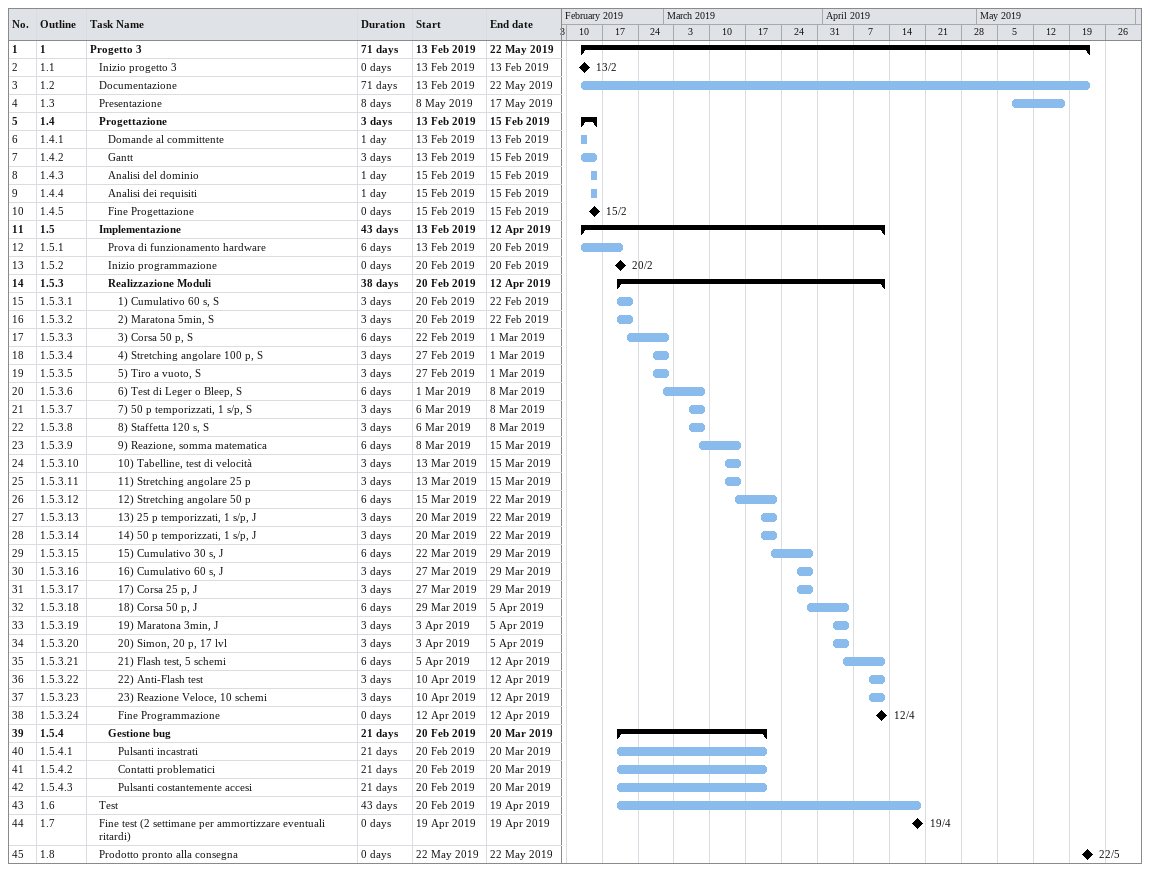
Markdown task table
| ID | WBS | Task | Duration | Start | Finish |
|---|---|---|---|---|---|
| 1 | 1 | **Progetto 3** | 71d | 2019-02-13 | 2019-05-22 |
| 2 | 1.1 | Inizio progetto 3 | 0d | 2019-02-13 | 2019-02-13 |
| 3 | 1.2 | Documentazione | 71d | 2019-02-13 | 2019-05-22 |
| 4 | 1.3 | Presentazione | 8d | 2019-05-08 | 2019-05-17 |
| 5 | 1.4 | **Progettazione** | 3d | 2019-02-13 | 2019-02-15 |
| 6 | 1.4.1 | Domande al committente | 1d | 2019-02-13 | 2019-02-13 |
| 7 | 1.4.2 | Gantt | 3d | 2019-02-13 | 2019-02-15 |
| 8 | 1.4.3 | Analisi del dominio | 1d | 2019-02-15 | 2019-02-15 |
| 9 | 1.4.4 | Analisi dei requisiti | 1d | 2019-02-15 | 2019-02-15 |
| 10 | 1.4.5 | Fine Progettazione | 0d | 2019-02-15 | 2019-02-15 |
| 11 | 1.5 | **Implementazione** | 43d | 2019-02-13 | 2019-04-12 |
| 12 | 1.5.1 | Prova di funzionamento hardware | 6d | 2019-02-13 | 2019-02-20 |
| 13 | 1.5.2 | Inizio programmazione | 0d | 2019-02-20 | 2019-02-20 |
| 14 | 1.5.3 | **Realizzazione Moduli** | 38d | 2019-02-20 | 2019-04-12 |
| 15 | 1.5.3.1 | 1) Cumulativo 60 s, S | 3d | 2019-02-20 | 2019-02-22 |
| 16 | 1.5.3.2 | 2) Maratona 5min, S | 3d | 2019-02-20 | 2019-02-22 |
| 17 | 1.5.3.3 | 3) Corsa 50 p, S | 6d | 2019-02-22 | 2019-03-01 |
| 18 | 1.5.3.4 | 4) Stretching angolare 100 p, S | 3d | 2019-02-27 | 2019-03-01 |
| 19 | 1.5.3.5 | 5) Tiro a vuoto, S | 3d | 2019-02-27 | 2019-03-01 |
| 20 | 1.5.3.6 | 6) Test di Leger o Bleep, S | 6d | 2019-03-01 | 2019-03-08 |
| 21 | 1.5.3.7 | 7) 50 p temporizzati, 1 s/p, S | 3d | 2019-03-06 | 2019-03-08 |
| 22 | 1.5.3.8 | 8) Staffetta 120 s, S | 3d | 2019-03-06 | 2019-03-08 |
| 23 | 1.5.3.9 | 9) Reazione, somma matematica | 6d | 2019-03-08 | 2019-03-15 |
| 24 | 1.5.3.10 | 10) Tabelline, test di velocità | 3d | 2019-03-13 | 2019-03-15 |
| 25 | 1.5.3.11 | 11) Stretching angolare 25 p | 3d | 2019-03-13 | 2019-03-15 |
| 26 | 1.5.3.12 | 12) Stretching angolare 50 p | 6d | 2019-03-15 | 2019-03-22 |
| 27 | 1.5.3.13 | 13) 25 p temporizzati, 1 s/p, J | 3d | 2019-03-20 | 2019-03-22 |
| 28 | 1.5.3.14 | 14) 50 p temporizzati, 1 s/p, J | 3d | 2019-03-20 | 2019-03-22 |
| 29 | 1.5.3.15 | 15) Cumulativo 30 s, J | 6d | 2019-03-22 | 2019-03-29 |
| 30 | 1.5.3.16 | 16) Cumulativo 60 s, J | 3d | 2019-03-27 | 2019-03-29 |
| 31 | 1.5.3.17 | 17) Corsa 25 p, J | 3d | 2019-03-27 | 2019-03-29 |
| 32 | 1.5.3.18 | 18) Corsa 50 p, J | 6d | 2019-03-29 | 2019-04-05 |
| 33 | 1.5.3.19 | 19) Maratona 3min, J | 3d | 2019-04-03 | 2019-04-05 |
| 34 | 1.5.3.20 | 20) Simon, 20 p, 17 lvl | 3d | 2019-04-03 | 2019-04-05 |
| 35 | 1.5.3.21 | 21) Flash test, 5 schemi | 6d | 2019-04-05 | 2019-04-12 |
| 36 | 1.5.3.22 | 22) Anti-Flash test | 3d | 2019-04-10 | 2019-04-12 |
| 37 | 1.5.3.23 | 23) Reazione Veloce, 10 schemi | 3d | 2019-04-10 | 2019-04-12 |
| 38 | 1.5.3.24 | Fine Programmazione | 0d | 2019-04-12 | 2019-04-12 |
| 39 | 1.5.4 | **Gestione bug** | 21d | 2019-02-20 | 2019-03-20 |
| 40 | 1.5.4.1 | Pulsanti incastrati | 21d | 2019-02-20 | 2019-03-20 |
| 41 | 1.5.4.2 | Contatti problematici | 21d | 2019-02-20 | 2019-03-20 |
| 42 | 1.5.4.3 | Pulsanti costantemente accesi | 21d | 2019-02-20 | 2019-03-20 |
| 43 | 1.6 | Test | 43d | 2019-02-20 | 2019-04-19 |
| 44 | 1.7 | Fine test (2 settimane per ammortizzare eventuali ritardi) | 0d | 2019-04-19 | 2019-04-19 |
| 45 | 1.8 | Prodotto pronto alla consegna | 0d | 2019-05-22 | 2019-05-22 |
